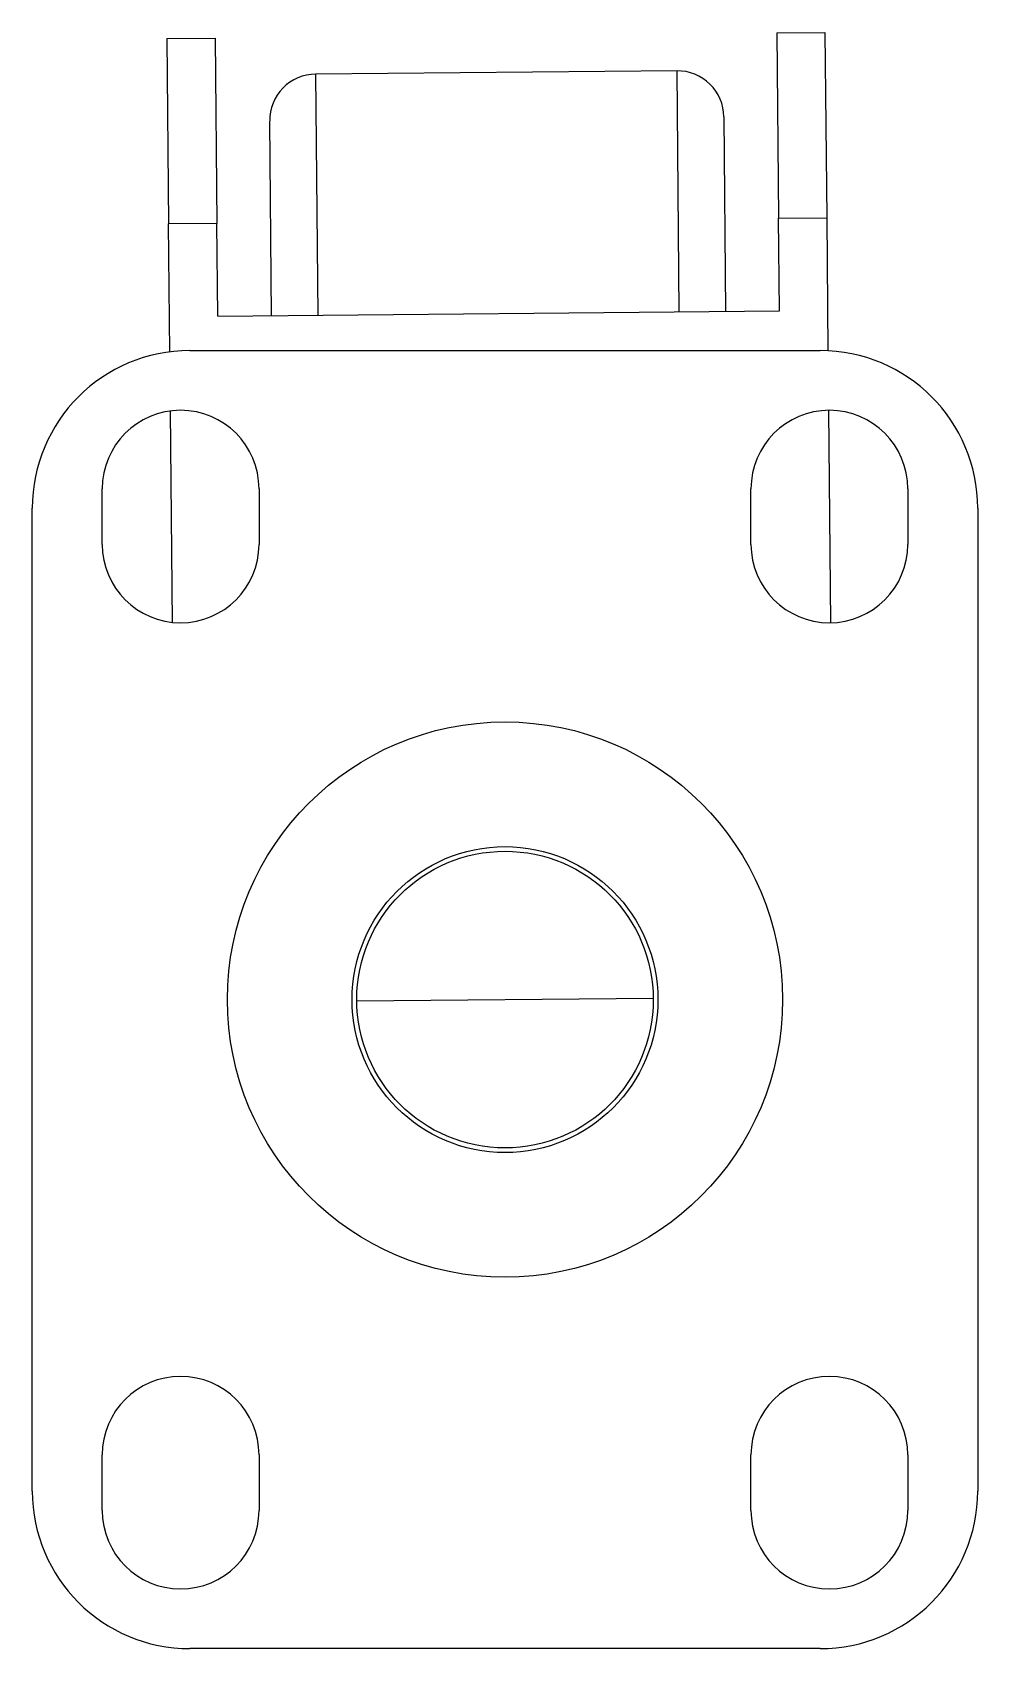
# Model space of a CAD drawing. Header units: millimetres. Extents: x -294 to 2792, y 5 to 1659.
# Drawn here: x 276.87 to 287.07, y 551.1 to 568.53 of the extents above; entities that cross this region are included whole.
import ezdxf

# ---------------------------------------------------------------- set-up
doc = ezdxf.new("R2010")
doc.units = ezdxf.units.MM
doc.layers.get('0').update_dxf_attribs({"lineweight": 18})

msp = doc.modelspace()

# ---------------------------------------------------------------- linework, layer by layer
at = {"color": 7, "linetype": 'Continuous', "lineweight": 25}
for p, q in [((284.905, 568.53), (285.425, 568.534)), ((284.905, 568.53), (284.924, 566.53)), ((285.425, 568.534), (285.444, 566.535)), ((278.325, 568.468), (278.845, 568.473)), ((278.325, 568.468), (278.344, 566.468)), ((278.845, 568.473), (278.864, 566.473)), ((283.829, 568.119), (279.929, 568.083)), ((279.929, 568.083), (279.954, 565.483)), ((283.853, 565.52), (283.829, 568.119)), ((284.334, 567.624), (284.353, 565.524)), ((279.454, 565.478), (279.434, 567.578)), ((278.864, 566.473), (278.344, 566.468)), ((278.357, 565.088), (278.344, 566.468)), ((278.874, 565.473), (278.864, 566.473)), ((284.924, 566.53), (285.444, 566.535)), ((284.933, 565.53), (284.924, 566.53)), ((285.444, 566.535), (285.457, 565.099)), ((278.874, 565.473), (284.933, 565.53)), ((278.573, 565.102), (285.373, 565.102)), ((278.385, 562.17), (278.363, 564.45)), ((285.463, 564.458), (285.485, 562.166)), ((277.627, 563.012), (277.627, 563.612)), ((279.319, 563.612), (279.319, 563.012)), ((284.627, 563.012), (284.627, 563.612)), ((286.319, 563.612), (286.319, 563.012)), ((276.873, 552.802), (276.873, 563.402)), ((287.073, 563.402), (287.073, 552.802)), ((280.373, 558.087), (283.573, 558.117)), ((277.627, 552.592), (277.627, 553.192)), ((279.319, 553.192), (279.319, 552.592)), ((284.627, 552.592), (284.627, 553.192)), ((286.319, 553.192), (286.319, 552.592)), ((285.373, 551.102), (278.573, 551.102))]:
    msp.add_line(p, q, dxfattribs=at)
for radius in [2.995, 1.65, 1.6]:
    msp.add_circle((281.973, 558.102), radius, dxfattribs=at)
for centre, radius, start, end in [((279.934, 567.583), 0.5, 90.5378, 180.5378), ((283.834, 567.619), 0.5, 0.5378, 90.5378), ((278.573, 563.402), 1.7, 90, 180), ((285.373, 563.402), 1.7, 0, 90), ((278.473, 563.612), 0.846, 0, 180), ((285.473, 563.612), 0.846, 0, 180), ((278.473, 563.012), 0.846, 180, 360), ((285.473, 563.012), 0.846, 180, 0), ((278.473, 553.192), 0.846, 0, 180), ((285.473, 553.192), 0.846, 0, 180), ((278.573, 552.802), 1.7, 180, 270), ((285.373, 552.802), 1.7, 270, 0), ((278.473, 552.592), 0.846, 180, 0), ((285.473, 552.592), 0.846, 180, 0)]:
    msp.add_arc(centre, radius, start, end, dxfattribs=at)

doc.saveas('drawing.dxf')
